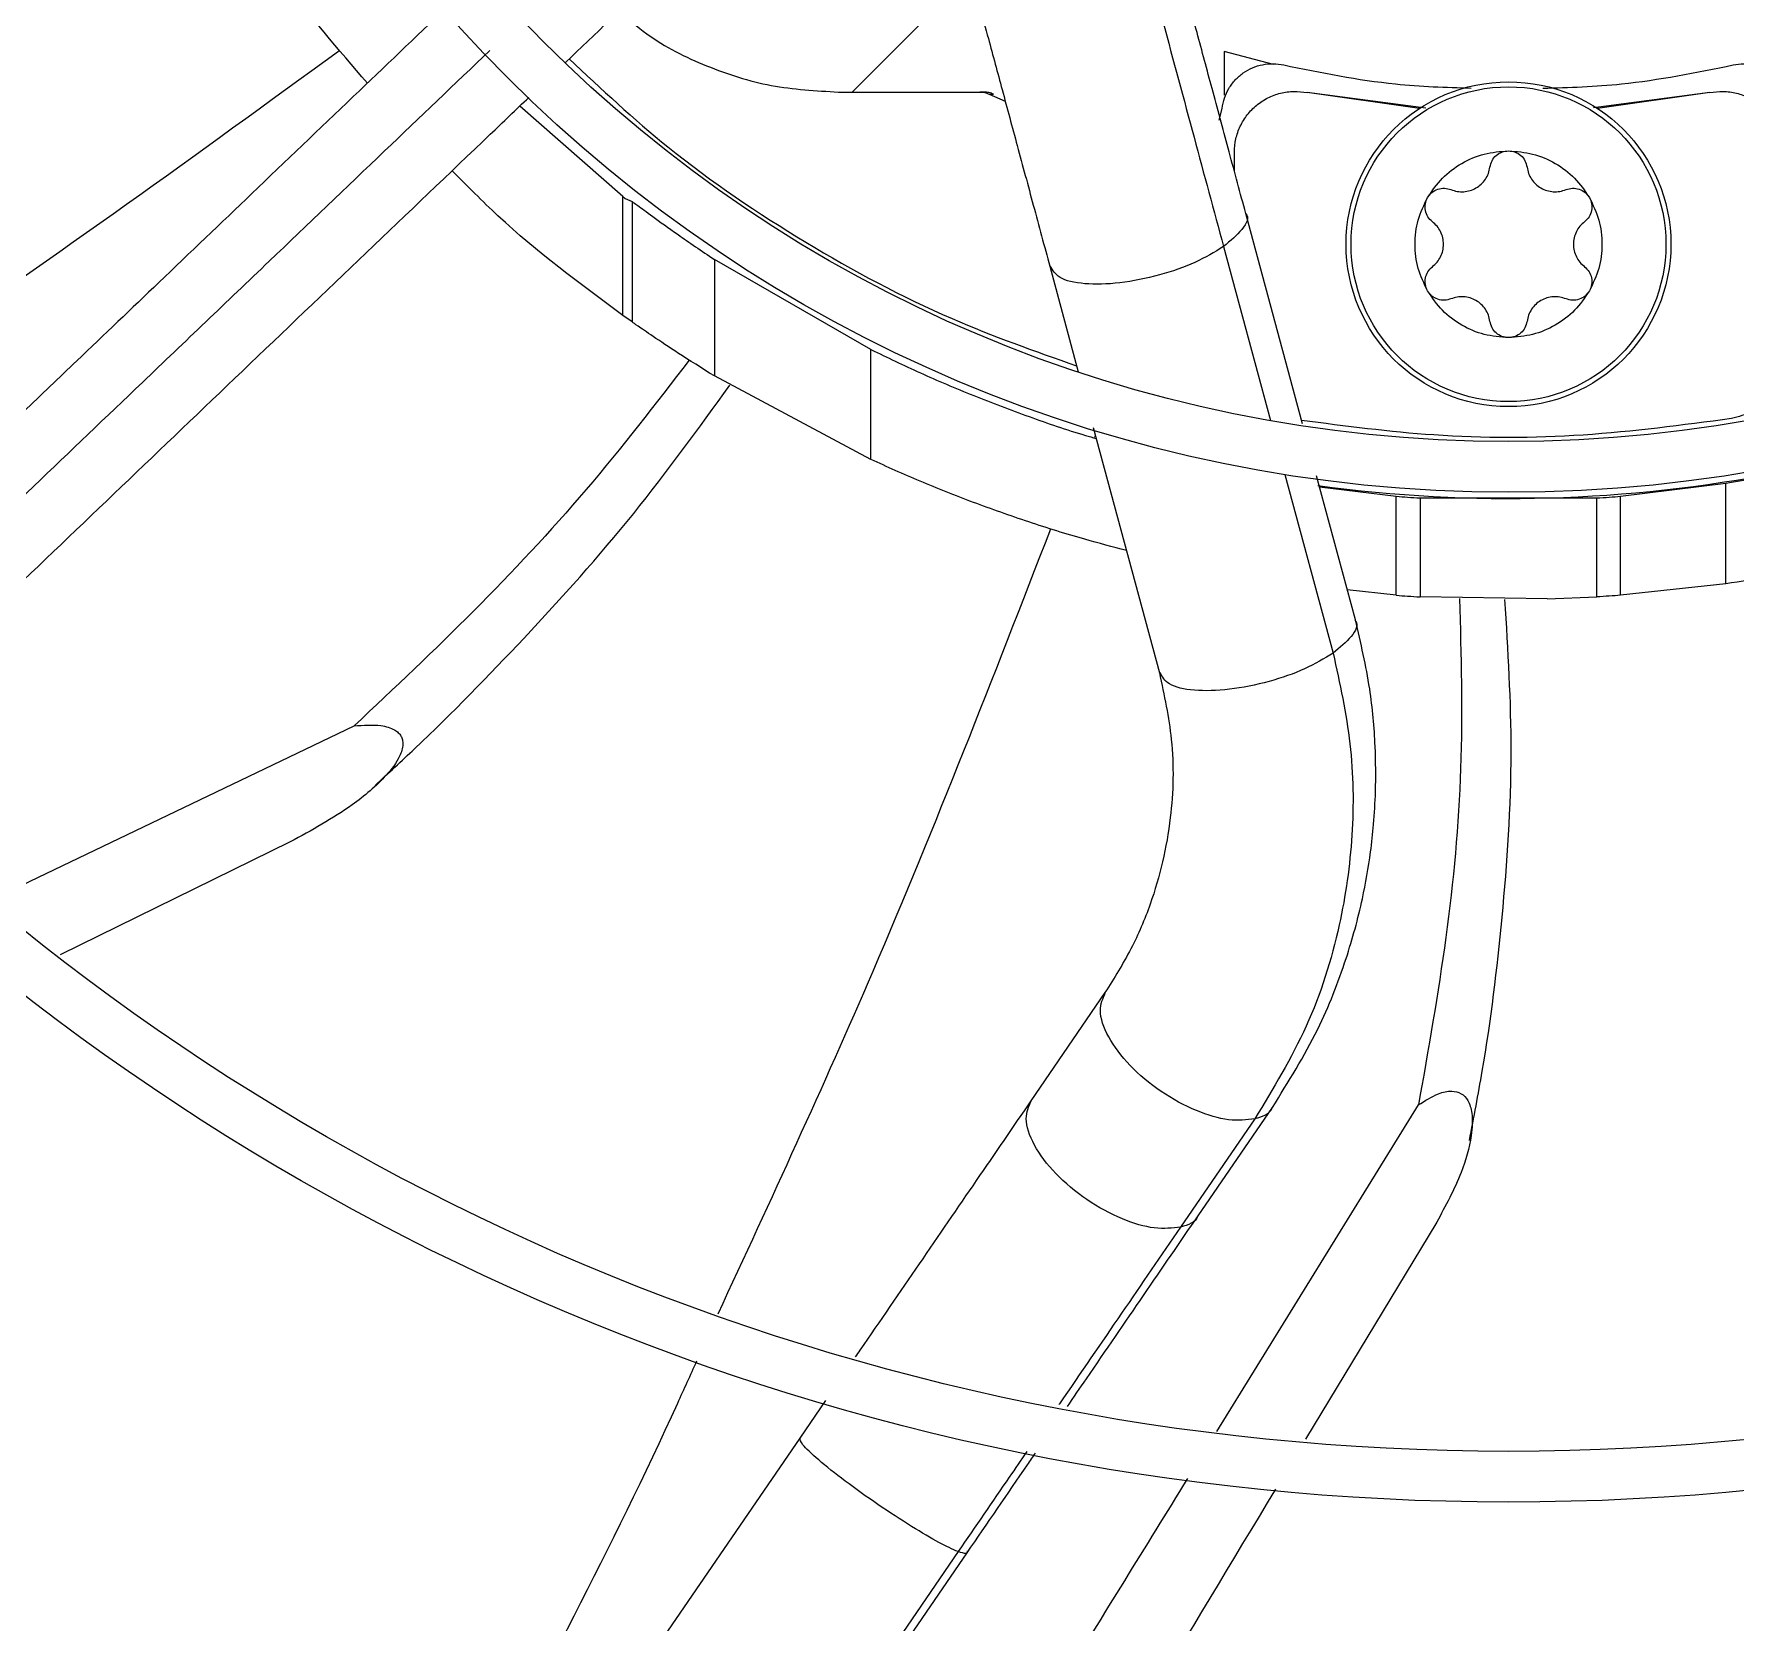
# Model space of a CAD drawing. Header units: inches. Extents: x 1229 to 1453, y -1023 to -720.
# Drawn here: x 1281.314 to 1284.615, y -870.199 to -867.117 of the extents above; entities that cross this region are included whole.
import ezdxf

# ---------------------------------------------------------------- set-up
doc = ezdxf.new("R2010")
doc.units = ezdxf.units.IN
doc.header["$MEASUREMENT"] = 0

msp = doc.modelspace()

# ---------------------------------------------------------------- linework, layer by layer
at = {"color": 18, "linetype": 'Continuous', "lineweight": 25, "true_color": 0x000000}
for p, q in [((1283.05, -867.0806), (1282.9013, -867.2293)), ((1283.7179, -867.1758), (1283.6227, -867.1506)), ((1283.6227, -867.1506), (1283.6227, -867.2357)), ((1282.8746, -867.2293), (1283.1486, -867.2293)), ((1283.1571, -867.2293), (1283.1486, -867.2293)), ((1283.1668, -867.2337), (1283.1749, -867.2336)), ((1283.1668, -867.2337), (1283.1978, -867.2468)), ((1284.0011, -867.2612), (1283.7834, -867.2303)), ((1284.0135, -867.2605), (1283.7834, -867.2303)), ((1284.5643, -867.2303), (1284.3386, -867.26)), ((1284.5643, -867.2303), (1284.3466, -867.2612)), ((1282.4565, -867.4322), (1282.2564, -867.2565)), ((1283.613, -867.2837), (1283.6184, -867.261)), ((1283.6424, -867.3832), (1283.6424, -867.3462)), ((1282.4565, -867.6627), (1282.4565, -867.4322)), ((1282.4565, -867.4322), (1282.4609, -867.4357)), ((1282.4609, -867.4357), (1282.4743, -867.442)), ((1282.4743, -867.442), (1282.4743, -867.6754)), ((1283.7744, -867.8728), (1283.6644, -867.4648)), ((1283.6212, -867.5292), (1283.7122, -867.8668)), ((1282.9375, -867.729), (1282.6337, -867.5541)), ((1282.6337, -867.5541), (1282.6337, -867.7801)), ((1283.2843, -867.5674), (1283.3395, -867.772)), ((1282.4743, -867.6754), (1282.4565, -867.6627)), ((1282.9375, -867.9423), (1282.9375, -867.729)), ((1282.9375, -867.9423), (1282.6337, -867.7801)), ((1283.3686, -867.8799), (1283.4969, -868.3559)), ((1283.372, -867.8989), (1283.3713, -867.8983)), ((1283.7404, -867.9713), (1283.8338, -868.3177)), ((1283.877, -868.2533), (1283.8017, -867.9739)), ((1283.9563, -868.014), (1283.8075, -867.9957)), ((1284.5952, -867.9889), (1284.3914, -868.014)), ((1284.5952, -868.1833), (1284.5952, -867.9889)), ((1283.9563, -868.2055), (1283.9563, -868.014)), ((1284.3451, -868.0174), (1284.0026, -868.0174)), ((1284.0026, -868.0174), (1284.0026, -868.2086)), ((1284.3451, -868.2086), (1284.3451, -868.0174)), ((1284.3914, -868.2055), (1284.3914, -868.014)), ((1283.9563, -868.2055), (1283.8613, -868.1952)), ((1284.5952, -868.1833), (1284.3914, -868.2055)), ((1284.2488, -868.2126), (1284.0026, -868.2086)), ((1284.2488, -868.2126), (1284.3451, -868.2086)), ((1281.2271, -868.7978), (1281.9353, -868.4587)), ((1281.8111, -868.684), (1281.3647, -868.903)), ((1283.3913, -868.9762), (1283.2475, -869.1861)), ((1283.6083, -869.8275), (1283.9993, -869.1942)), ((1283.6819, -869.2211), (1283.538, -869.431)), ((1283.572, -869.409), (1283.7159, -869.1991)), ((1284.0346, -869.4217), (1283.7805, -869.8424)), ((1282.8493, -869.7673), (1282.7992, -869.8403)), ((1282.7992, -869.8403), (1282.2587, -870.6291)), ((1283.1066, -870.0606), (1282.6354, -870.7483)), ((1282.6513, -870.7526), (1283.1239, -870.0629))]:
    msp.add_line(p, q, dxfattribs=at)
for centre, radius in [((1284.1739, -865.2608), 11.7126), ((1284.1739, -865.2608), 8.5704), ((1284.1739, -865.2608), 8.472), ((1284.1739, -865.2608), 6.6478), ((1284.1739, -865.2608), 6.5493), ((1284.1739, -865.2608), 4.7037), ((1284.1739, -865.2608), 4.6053), ((1284.1739, -865.2608), 2.745), ((1284.1739, -865.2608), 2.6465), ((1284.1739, -867.5246), 0.315), ((1284.1739, -867.5246), 0.3053)]:
    msp.add_circle(centre, radius, dxfattribs=at)
msp.add_arc((1284.1739, -865.2608), 2.7569, 262.2932, 280.98, dxfattribs=at)
for points, knots in [([(1281.9608, -867.2122), (1281.9047, -867.1466), (1281.7813, -867.0025), (1281.6218, -866.7557), (1281.4786, -866.4803), (1281.3657, -866.1909), (1281.2836, -865.8914), (1281.2335, -865.5849), (1281.2157, -865.2748), (1281.2305, -864.9646), (1281.2778, -864.6577), (1281.357, -864.3573), (1281.4673, -864.0671), (1281.6071, -863.7896), (1281.7767, -863.5298), (1281.9261, -863.3362), (1282.0263, -863.2379), (1282.0527, -863.2121)], [0, 0, 0, 0, 0.05882, 0.129282, 0.199743, 0.270205, 0.340667, 0.411128, 0.48159, 0.552051, 0.622513, 0.692975, 0.763436, 0.833898, 0.904359, 0.974821, 1, 1, 1, 1]), ([(1295.8834, -865.2608), (1295.8786, -865.5163), (1295.8689, -866.0272), (1295.7909, -866.7903), (1295.6667, -867.5468), (1295.4924, -868.2936), (1295.2699, -869.0274), (1294.9998, -869.745), (1294.6833, -870.4435), (1294.3218, -871.1197), (1293.9169, -871.7709), (1293.4703, -872.3942), (1292.9838, -872.9869), (1292.4597, -873.5466), (1291.9, -874.0708), (1291.3073, -874.5572), (1290.684, -875.0039), (1290.0328, -875.4088), (1289.3565, -875.7703), (1288.6581, -876.0867), (1287.9404, -876.3568), (1287.2067, -876.5794), (1286.4599, -876.7535), (1285.7033, -876.8784), (1284.9402, -876.9536), (1284.1739, -876.9787), (1283.4075, -876.9536), (1282.6444, -876.8784), (1281.8878, -876.7535), (1281.141, -876.5794), (1280.4073, -876.3568), (1279.6896, -876.0867), (1278.9912, -875.7702), (1278.3149, -875.4088), (1277.6637, -875.0039), (1277.0405, -874.5572), (1276.4477, -874.0708), (1275.8881, -873.5466), (1275.3639, -872.9869), (1274.8774, -872.3942), (1274.4308, -871.7709), (1274.0259, -871.1197), (1273.6644, -870.4435), (1273.3479, -869.745), (1273.0778, -869.0274), (1272.8553, -868.2936), (1272.681, -867.5468), (1272.5568, -866.7903), (1272.4788, -866.0272), (1272.4692, -865.5163), (1272.4643, -865.2608)], [0, 0, 0, 0, 0.020833, 0.041667, 0.0625, 0.083333, 0.104167, 0.125, 0.145833, 0.166667, 0.1875, 0.208333, 0.229167, 0.25, 0.270833, 0.291667, 0.3125, 0.333333, 0.354167, 0.375, 0.395833, 0.416667, 0.4375, 0.458333, 0.479167, 0.5, 0.520833, 0.541667, 0.5625, 0.583333, 0.604167, 0.625, 0.645833, 0.666667, 0.6875, 0.708333, 0.729167, 0.75, 0.770833, 0.791667, 0.8125, 0.833333, 0.854167, 0.875, 0.895833, 0.916667, 0.9375, 0.958333, 0.979167, 1, 1, 1, 1]), ([(1282.345, -867.1719), (1282.4607, -867.0613), (1282.6863, -866.8457), (1283.0211, -866.5258), (1283.2681, -866.2897), (1283.4325, -866.1326), (1283.5147, -866.0541), (1283.6025, -865.9702), (1283.6629, -865.9124), (1283.6967, -865.8802)], [0, 0, 0, 0, 0.2572, 0.501376, 0.742891, 0.8052, 0.866002, 0.925153, 1, 1, 1, 1]), ([(1283.6644, -867.4649), (1283.6537, -867.4254), (1283.633, -867.3485), (1283.6017, -867.2325), (1283.5724, -867.1238), (1283.5432, -867.0155), (1283.5154, -866.9122), (1283.4899, -866.8178), (1283.4676, -866.7352), (1283.4447, -866.6502), (1283.4183, -866.5522), (1283.3919, -866.4544), (1283.3678, -866.3654), (1283.3484, -866.2943), (1283.3352, -866.2458), (1283.3325, -866.2369), (1283.3317, -866.2343)], [0, 0, 0, 0, 0.086555, 0.168328, 0.244021, 0.312727, 0.392558, 0.458548, 0.511091, 0.569457, 0.6439, 0.731959, 0.805123, 0.883046, 0.965405, 1, 1, 1, 1]), ([(1283.2829, -866.2755), (1283.285, -866.2834), (1283.2928, -866.3127), (1283.3093, -866.3744), (1283.3399, -866.4882), (1283.3844, -866.6524), (1283.4428, -866.8671), (1283.5034, -867.0919), (1283.564, -867.3171), (1283.6023, -867.4591), (1283.6212, -867.5292)], [0, 0, 0, 0, 0.027557, 0.102361, 0.178933, 0.337215, 0.501507, 0.66908, 0.836408, 1, 1, 1, 1]), ([(1283.0071, -866.5392), (1283.0087, -866.5452), (1283.0188, -866.5826), (1283.0392, -866.6582), (1283.065, -866.7543), (1283.0879, -866.839), (1283.1102, -866.9217), (1283.1357, -867.0164), (1283.1636, -867.1199), (1283.1928, -867.2281), (1283.222, -867.3364), (1283.2531, -867.4518), (1283.2737, -867.5282), (1283.2843, -867.5674)], [0, 0, 0, 0, 0.022461, 0.139942, 0.23925, 0.316788, 0.387556, 0.476244, 0.58317, 0.674969, 0.775927, 0.884842, 1, 1, 1, 1]), ([(1282.1139, -867.0659), (1282.0538, -867.1234), (1281.9281, -867.2435), (1281.7423, -867.4211), (1281.5636, -867.5919), (1281.4159, -867.733), (1281.2897, -867.8536), (1281.1727, -867.9654), (1281.0409, -868.0914), (1280.9044, -868.2218), (1280.8117, -868.3104), (1280.7683, -868.3518)], [0, 0, 0, 0, 0.133746, 0.279588, 0.413663, 0.531738, 0.608753, 0.695126, 0.792781, 0.902958, 1, 1, 1, 1]), ([(1282.4491, -867.0724), (1282.4666, -867.0877), (1282.5171, -867.1317), (1282.6174, -867.1814), (1282.7431, -867.222), (1282.8308, -867.2269), (1282.8746, -867.2293)], [0, 0, 0, 0, 0.150102, 0.433397, 0.716699, 1, 1, 1, 1]), ([(1280.535, -868.0816), (1280.7167, -867.9677), (1281.1848, -867.6744), (1281.6314, -867.349), (1281.9045, -867.15)], [0, 0, 0, 0, 0.388294, 1, 1, 1, 1]), ([(1282.1981, -867.1489), (1282.1301, -867.2138), (1281.9876, -867.3501), (1281.763, -867.5646), (1281.5362, -867.7814), (1281.308, -867.9995), (1281.0796, -868.2177), (1280.9217, -868.3686), (1280.8396, -868.447)], [0, 0, 0, 0, 0.1497372, 0.3141488, 0.4951245, 0.6503524, 0.8182344, 1, 1, 1, 1]), ([(1282.3521, -867.1651), (1282.4147, -867.2236), (1282.5565, -867.3562), (1282.8071, -867.5241), (1283.073, -867.6676), (1283.255, -867.7317), (1283.3363, -867.7604)], [0, 0, 0, 0, 0.22136, 0.501461, 0.77735, 1, 1, 1, 1]), ([(1283.6184, -867.261), (1283.6196, -867.2542), (1283.6221, -867.2407), (1283.6311, -867.222), (1283.6434, -867.2054), (1283.659, -867.1918), (1283.6771, -867.1816), (1283.6969, -867.1757), (1283.7176, -867.1735), (1283.7311, -867.1758), (1283.7379, -867.1769)], [0, 0, 0, 0, 0.124972, 0.25001, 0.374947, 0.500009, 0.624949, 0.75001, 0.874956, 1, 1, 1, 1]), ([(1283.7379, -867.1769), (1283.8098, -867.1916), (1283.93, -867.2161), (1284.0524, -867.2202), (1284.1015, -867.2218)], [0, 0, 0, 0, 0.59872, 1, 1, 1, 1]), ([(1284.2403, -867.2221), (1284.2914, -867.2205), (1284.4158, -867.2163), (1284.5379, -867.1915), (1284.6098, -867.1769)], [0, 0, 0, 0, 0.410746, 1, 1, 1, 1]), ([(1284.6098, -867.1769), (1284.6166, -867.1758), (1284.6302, -867.1735), (1284.6508, -867.1757), (1284.6706, -867.1816), (1284.6887, -867.1918), (1284.7043, -867.2053), (1284.7166, -867.222), (1284.7257, -867.2407), (1284.7281, -867.2542), (1284.7293, -867.261)], [0, 0, 0, 0, 0.124957, 0.249986, 0.374922, 0.499987, 0.624919, 0.749987, 0.874963, 1, 1, 1, 1]), ([(1280.9294, -868.5246), (1280.9787, -868.4775), (1281.0854, -868.3756), (1281.3482, -868.1244), (1281.7219, -867.7673), (1282.0636, -867.4408), (1282.249, -867.2636), (1282.274, -867.2397)], [0, 0, 0, 0, 0.11035, 0.238589, 0.587584, 0.944376, 1, 1, 1, 1]), ([(1283.1486, -867.2293), (1283.1518, -867.2295), (1283.1581, -867.2298), (1283.1639, -867.2324), (1283.1668, -867.2337)], [0, 0, 0, 0, 0.500313, 1, 1, 1, 1]), ([(1283.1749, -867.2336), (1283.172, -867.2324), (1283.1663, -867.2299), (1283.1602, -867.2295), (1283.1571, -867.2293)], [0, 0, 0, 0, 0.5000742, 1, 1, 1, 1]), ([(1283.6424, -867.3462), (1283.6429, -867.3375), (1283.644, -867.3201), (1283.6529, -867.2953), (1283.6666, -867.273), (1283.6849, -867.2542), (1283.7069, -867.2398), (1283.7315, -867.2308), (1283.7575, -867.2269), (1283.7748, -867.2292), (1283.7834, -867.2303)], [0, 0, 0, 0, 0.125001, 0.250007, 0.375006, 0.500011, 0.625006, 0.750002, 0.875009, 1, 1, 1, 1]), ([(1284.5643, -867.2303), (1284.5729, -867.2292), (1284.5902, -867.2269), (1284.6162, -867.2308), (1284.6408, -867.2398), (1284.6628, -867.2542), (1284.6811, -867.273), (1284.6948, -867.2953), (1284.7037, -867.3201), (1284.7048, -867.3375), (1284.7054, -867.3462)], [0, 0, 0, 0, 0.1250108, 0.2500147, 0.3750084, 0.5000003, 0.6250025, 0.7499986, 0.8750015, 1, 1, 1, 1]), ([(1284.017, -867.434), (1284.026, -867.4209), (1284.0438, -867.3947), (1284.0824, -867.3662), (1284.1264, -867.3471), (1284.158, -867.3447), (1284.1739, -867.3435)], [0, 0, 0, 0, 0.25, 0.500009, 0.750001, 1, 1, 1, 1]), ([(1284.1379, -867.375), (1284.1389, -867.3707), (1284.141, -867.3622), (1284.1495, -867.3519), (1284.1608, -867.3448), (1284.1695, -867.3439), (1284.1739, -867.3435)], [0, 0, 0, 0, 0.25002, 0.500039, 0.749992, 1, 1, 1, 1]), ([(1284.1739, -867.3435), (1284.1782, -867.3439), (1284.1869, -867.3448), (1284.1982, -867.3519), (1284.2067, -867.3622), (1284.2088, -867.3707), (1284.2098, -867.375)], [0, 0, 0, 0, 0.249996, 0.5000136, 0.7500207, 1, 1, 1, 1]), ([(1284.1739, -867.3435), (1284.1897, -867.3447), (1284.2213, -867.3471), (1284.2653, -867.3662), (1284.3039, -867.3947), (1284.3218, -867.4209), (1284.3307, -867.434)], [0, 0, 0, 0, 0.250018, 0.500003, 0.750006, 1, 1, 1, 1]), ([(1282.4565, -867.6627), (1282.3731, -867.6012), (1282.2562, -867.5149), (1282.1545, -867.4115), (1282.1252, -867.3819)], [0, 0, 0, 0, 0.713012, 1, 1, 1, 1]), ([(1284.0623, -867.4186), (1284.0663, -867.42), (1284.0742, -867.4227), (1284.087, -867.4232), (1284.0994, -867.4209), (1284.1111, -867.4159), (1284.1213, -867.4083), (1284.1295, -867.3986), (1284.1354, -867.3874), (1284.1371, -867.3791), (1284.1379, -867.375)], [0, 0, 0, 0, 0.12501, 0.250004, 0.375012, 0.500011, 0.625011, 0.750021, 0.875002, 1, 1, 1, 1]), ([(1284.2098, -867.375), (1284.2106, -867.3791), (1284.2123, -867.3874), (1284.2182, -867.3986), (1284.2264, -867.4083), (1284.2366, -867.4159), (1284.2483, -867.4209), (1284.2607, -867.4232), (1284.2735, -867.4227), (1284.2815, -867.42), (1284.2854, -867.4186)], [0, 0, 0, 0, 0.125008, 0.249987, 0.374996, 0.499995, 0.624992, 0.749999, 0.874992, 1, 1, 1, 1]), ([(1282.4743, -867.442), (1282.4769, -867.4437), (1282.4823, -867.4473), (1282.5134, -867.4702), (1282.5625, -867.5058), (1282.6091, -867.5375), (1282.6337, -867.5541)], [0, 0, 0, 0, 0.217088, 0.450003, 0.710031, 1, 1, 1, 1]), ([(1284.017, -867.6151), (1284.0101, -867.6008), (1283.9964, -867.5722), (1283.9909, -867.5246), (1283.9964, -867.4769), (1284.0101, -867.4483), (1284.017, -867.434)], [0, 0, 0, 0, 0.25, 0.5, 0.75, 1, 1, 1, 1]), ([(1284.0263, -867.4809), (1284.0231, -867.4779), (1284.0168, -867.4719), (1284.0122, -867.4594), (1284.0117, -867.446), (1284.0152, -867.438), (1284.017, -867.434)], [0, 0, 0, 0, 0.24999, 0.499996, 0.749992, 1, 1, 1, 1]), ([(1284.017, -867.434), (1284.0196, -867.4305), (1284.0247, -867.4234), (1284.0365, -867.4172), (1284.0497, -867.4149), (1284.0581, -867.4174), (1284.0623, -867.4186)], [0, 0, 0, 0, 0.24999, 0.499994, 0.749963, 1, 1, 1, 1]), ([(1284.2854, -867.4186), (1284.2896, -867.4174), (1284.298, -867.4149), (1284.3112, -867.4172), (1284.323, -867.4234), (1284.3281, -867.4305), (1284.3307, -867.434)], [0, 0, 0, 0, 0.249948, 0.500007, 0.750011, 1, 1, 1, 1]), ([(1284.3307, -867.434), (1284.3325, -867.438), (1284.336, -867.446), (1284.3356, -867.4594), (1284.3309, -867.4719), (1284.3246, -867.4779), (1284.3214, -867.4809)], [0, 0, 0, 0, 0.250008, 0.500004, 0.75001, 1, 1, 1, 1]), ([(1284.3307, -867.434), (1284.3376, -867.4483), (1284.3513, -867.4769), (1284.3568, -867.5246), (1284.3513, -867.5722), (1284.3376, -867.6008), (1284.3307, -867.6151)], [0, 0, 0, 0, 0.25, 0.5, 0.75, 1, 1, 1, 1]), ([(1283.6642, -867.465), (1283.6643, -867.4651), (1283.6716, -867.4727), (1283.6606, -867.4959), (1283.6343, -867.5181), (1283.6212, -867.5292)], [0, 0, 0, 0, 0.006741, 0.503357, 1, 1, 1, 1]), ([(1284.0263, -867.5682), (1284.0295, -867.5655), (1284.0358, -867.5599), (1284.0426, -867.5491), (1284.0469, -867.5372), (1284.0483, -867.5246), (1284.0469, -867.512), (1284.0426, -867.5), (1284.0358, -867.4892), (1284.0295, -867.4837), (1284.0263, -867.4809)], [0, 0, 0, 0, 0.125012, 0.250004, 0.375001, 0.500001, 0.624999, 0.749996, 0.874989, 1, 1, 1, 1]), ([(1284.3214, -867.4809), (1284.3182, -867.4837), (1284.3119, -867.4892), (1284.3051, -867.5), (1284.3008, -867.512), (1284.2994, -867.5246), (1284.3008, -867.5372), (1284.3051, -867.5491), (1284.3119, -867.5599), (1284.3182, -867.5655), (1284.3214, -867.5682)], [0, 0, 0, 0, 0.1250108, 0.2500039, 0.375001, 0.4999994, 0.6249992, 0.7499963, 0.8749882, 1, 1, 1, 1]), ([(1283.6212, -867.5292), (1283.6038, -867.5398), (1283.5689, -867.5609), (1283.4959, -867.5862), (1283.4188, -867.6018), (1283.3493, -867.6034), (1283.2991, -867.5919), (1283.2899, -867.5751), (1283.2855, -867.567)], [0, 0, 0, 0, 0.161095, 0.322181, 0.495347, 0.668516, 0.841687, 1, 1, 1, 1]), ([(1284.017, -867.6151), (1284.0152, -867.6111), (1284.0117, -867.6031), (1284.0122, -867.5898), (1284.0168, -867.5773), (1284.0231, -867.5713), (1284.0263, -867.5682)], [0, 0, 0, 0, 0.250008, 0.500004, 0.75001, 1, 1, 1, 1]), ([(1284.3214, -867.5682), (1284.3246, -867.5713), (1284.3309, -867.5773), (1284.3356, -867.5898), (1284.336, -867.6031), (1284.3325, -867.6111), (1284.3307, -867.6151)], [0, 0, 0, 0, 0.24999, 0.499996, 0.749992, 1, 1, 1, 1]), ([(1284.1739, -867.7057), (1284.158, -867.7045), (1284.1264, -867.7021), (1284.0824, -867.683), (1284.0438, -867.6544), (1284.026, -867.6282), (1284.017, -867.6151)], [0, 0, 0, 0, 0.249999, 0.499991, 0.75, 1, 1, 1, 1]), ([(1284.0623, -867.6305), (1284.0581, -867.6318), (1284.0497, -867.6342), (1284.0365, -867.632), (1284.0247, -867.6258), (1284.0196, -867.6187), (1284.017, -867.6151)], [0, 0, 0, 0, 0.250037, 0.500007, 0.75001, 1, 1, 1, 1]), ([(1284.1379, -867.6742), (1284.1371, -867.6701), (1284.1354, -867.6618), (1284.1295, -867.6505), (1284.1213, -867.6409), (1284.1111, -867.6333), (1284.0994, -867.6282), (1284.087, -867.626), (1284.0742, -867.6265), (1284.0663, -867.6292), (1284.0623, -867.6305)], [0, 0, 0, 0, 0.124998, 0.24998, 0.37499, 0.49999, 0.624988, 0.749996, 0.87499, 1, 1, 1, 1]), ([(1284.3307, -867.6151), (1284.3218, -867.6282), (1284.3039, -867.6544), (1284.2653, -867.683), (1284.2213, -867.7021), (1284.1897, -867.7045), (1284.1739, -867.7057)], [0, 0, 0, 0, 0.249994, 0.499997, 0.749982, 1, 1, 1, 1]), ([(1284.2854, -867.6305), (1284.2815, -867.6292), (1284.2735, -867.6265), (1284.2607, -867.626), (1284.2483, -867.6282), (1284.2366, -867.6333), (1284.2264, -867.6409), (1284.2182, -867.6505), (1284.2123, -867.6618), (1284.2106, -867.6701), (1284.2098, -867.6742)], [0, 0, 0, 0, 0.125008, 0.250001, 0.375007, 0.500004, 0.625003, 0.750012, 0.874992, 1, 1, 1, 1]), ([(1284.3307, -867.6151), (1284.3281, -867.6187), (1284.323, -867.6258), (1284.3112, -867.632), (1284.298, -867.6342), (1284.2896, -867.6318), (1284.2854, -867.6305)], [0, 0, 0, 0, 0.249989, 0.499992, 0.750051, 1, 1, 1, 1]), ([(1282.6337, -867.7801), (1282.6095, -867.7649), (1282.563, -867.7359), (1282.5139, -867.7029), (1282.4824, -867.6811), (1282.4769, -867.6773), (1282.4743, -867.6754)], [0, 0, 0, 0, 0.283639, 0.542516, 0.778331, 1, 1, 1, 1]), ([(1284.1739, -867.7057), (1284.1695, -867.7052), (1284.1608, -867.7043), (1284.1495, -867.6972), (1284.141, -867.6869), (1284.1389, -867.6784), (1284.1379, -867.6742)], [0, 0, 0, 0, 0.249989, 0.5, 0.75, 1, 1, 1, 1]), ([(1284.2098, -867.6742), (1284.2088, -867.6784), (1284.2067, -867.6869), (1284.1982, -867.6972), (1284.1869, -867.7043), (1284.1782, -867.7052), (1284.1739, -867.7057)], [0, 0, 0, 0, 0.25, 0.50003, 0.75007, 1, 1, 1, 1]), ([(1282.9375, -867.729), (1282.9688, -867.744), (1283.0311, -867.774), (1283.1351, -867.8183), (1283.2429, -867.859), (1283.3236, -867.8869), (1283.3673, -867.8994), (1283.3744, -867.9014)], [0, 0, 0, 0, 0.2441304, 0.4866447, 0.724231, 0.9556138, 1, 1, 1, 1]), ([(1282.5851, -867.7497), (1282.5196, -867.8344), (1282.3888, -868.0037), (1282.1691, -868.2384), (1282.0132, -868.3853), (1281.9353, -868.4587)], [0, 0, 0, 0, 0.333469, 0.666768, 1, 1, 1, 1]), ([(1284.7054, -867.7463), (1284.7039, -867.7602), (1284.7011, -867.7879), (1284.679, -867.8241), (1284.6469, -867.8518), (1284.62, -867.8592), (1284.6066, -867.8629)], [0, 0, 0, 0, 0.250004, 0.500009, 0.750019, 1, 1, 1, 1]), ([(1281.9757, -868.5743), (1282.0014, -868.5507), (1282.1012, -868.459), (1282.2708, -868.2849), (1282.4793, -868.053), (1282.603, -867.8821), (1282.6638, -867.7982)], [0, 0, 0, 0, 0.100824, 0.391078, 0.701056, 1, 1, 1, 1]), ([(1284.6066, -867.8629), (1284.5108, -867.8755), (1284.3193, -867.9009), (1284.039, -867.9013), (1283.8579, -867.8775), (1283.7726, -867.8663)], [0, 0, 0, 0, 0.34597, 0.691938, 1, 1, 1, 1]), ([(1285.0006, -867.8934), (1284.9642, -867.9043), (1284.8922, -867.926), (1284.787, -867.9521), (1284.6863, -867.9735), (1284.6258, -867.9837), (1284.5952, -867.9889)], [0, 0, 0, 0, 0.256872, 0.506924, 0.750537, 1, 1, 1, 1]), ([(1283.4329, -868.1187), (1283.4061, -868.1116), (1283.3426, -868.095), (1283.2422, -868.0634), (1283.1346, -868.0254), (1283.0308, -867.9842), (1282.9687, -867.9563), (1282.9375, -867.9423)], [0, 0, 0, 0, 0.151194, 0.35738, 0.56852, 0.783603, 1, 1, 1, 1]), ([(1285.4102, -867.9423), (1285.379, -867.9563), (1285.3169, -867.9842), (1285.2131, -868.0254), (1285.1055, -868.0635), (1284.9963, -868.0975), (1284.8883, -868.1265), (1284.784, -868.1504), (1284.6846, -868.1697), (1284.625, -868.1788), (1284.5952, -868.1833)], [0, 0, 0, 0, 0.132116, 0.263421, 0.392324, 0.518202, 0.641212, 0.761977, 0.881315, 1, 1, 1, 1]), ([(1284.0026, -868.0174), (1283.9943, -868.0169), (1283.9777, -868.0158), (1283.9634, -868.0146), (1283.9563, -868.014)], [0, 0, 0, 0, 0.499872, 1, 1, 1, 1]), ([(1284.3914, -868.014), (1284.3843, -868.0146), (1284.37, -868.0158), (1284.3534, -868.0169), (1284.3451, -868.0174)], [0, 0, 0, 0, 0.500128, 1, 1, 1, 1]), ([(1282.641, -869.5991), (1282.7433, -869.3785), (1282.9751, -868.8783), (1283.1746, -868.3643), (1283.2861, -868.0769)], [0, 0, 0, 0, 0.441064, 1, 1, 1, 1]), ([(1283.9563, -868.2055), (1283.9634, -868.206), (1283.9777, -868.2071), (1283.9943, -868.2081), (1284.0026, -868.2086)], [0, 0, 0, 0, 0.4999679, 1, 1, 1, 1]), ([(1284.3914, -868.2055), (1284.3843, -868.206), (1284.37, -868.2071), (1284.3534, -868.2081), (1284.3451, -868.2086)], [0, 0, 0, 0, 0.4999679, 1, 1, 1, 1]), ([(1284.0789, -868.212), (1284.0818, -868.3218), (1284.0876, -868.5414), (1284.0568, -868.8698), (1284.0184, -869.0861), (1283.9993, -869.1942)], [0, 0, 0, 0, 0.3334, 0.666719, 1, 1, 1, 1]), ([(1284.098, -869.2632), (1284.1067, -869.2184), (1284.1344, -869.0752), (1284.1648, -868.8238), (1284.1857, -868.518), (1284.173, -868.3122), (1284.167, -868.2136)], [0, 0, 0, 0, 0.129564, 0.414812, 0.719563, 1, 1, 1, 1]), ([(1283.7159, -869.1991), (1283.7469, -869.1493), (1283.804, -869.0577), (1283.8583, -868.9196), (1283.8901, -868.8038), (1283.9054, -868.7162), (1283.913, -868.6468), (1283.917, -868.5786), (1283.9162, -868.491), (1283.9064, -868.3794), (1283.8874, -868.2979), (1283.877, -868.2533)], [0, 0, 0, 0, 0.180535, 0.332066, 0.454425, 0.547786, 0.602369, 0.666339, 0.754308, 0.865766, 1, 1, 1, 1]), ([(1283.8758, -868.2537), (1283.8764, -868.2544), (1283.8837, -868.2624), (1283.8722, -868.2856), (1283.8466, -868.307), (1283.8338, -868.3177)], [0, 0, 0, 0, 0.044085, 0.522023, 1, 1, 1, 1]), ([(1283.8338, -868.3177), (1283.8164, -868.3283), (1283.7815, -868.3493), (1283.7085, -868.3747), (1283.6314, -868.3902), (1283.5619, -868.3919), (1283.5117, -868.3804), (1283.5025, -868.3635), (1283.4981, -868.3555)], [0, 0, 0, 0, 0.1610947, 0.322181, 0.4953562, 0.6685162, 0.8416873, 1, 1, 1, 1]), ([(1283.8338, -868.3177), (1283.8467, -868.3763), (1283.8725, -868.4941), (1283.8745, -868.6721), (1283.8484, -868.8569), (1283.7888, -869.045), (1283.7175, -869.1623), (1283.6819, -869.2211)], [0, 0, 0, 0, 0.182986, 0.368132, 0.555137, 0.777162, 1, 1, 1, 1]), ([(1283.4969, -868.3559), (1283.5061, -868.3991), (1283.5264, -868.4936), (1283.5223, -868.6465), (1283.4906, -868.7819), (1283.4432, -868.8939), (1283.4089, -868.9482), (1283.3913, -868.9762)], [0, 0, 0, 0, 0.193869, 0.424965, 0.694206, 0.842848, 1, 1, 1, 1]), ([(1281.9353, -868.4587), (1281.953, -868.4574), (1281.9809, -868.4553), (1282.0092, -868.4632), (1282.0209, -868.4717), (1282.0262, -868.4783), (1282.0292, -868.486), (1282.0305, -868.499), (1282.0227, -868.5235), (1281.9905, -868.5652), (1281.92, -868.6246), (1281.8524, -868.6615), (1281.8111, -868.684)], [0, 0, 0, 0, 0.124869, 0.19704, 0.22353, 0.248777, 0.273442, 0.298972, 0.365446, 0.477449, 0.681445, 1, 1, 1, 1]), ([(1283.6819, -869.2211), (1283.6657, -869.223), (1283.6335, -869.2268), (1283.5675, -869.2073), (1283.4987, -869.1702), (1283.4368, -869.1182), (1283.3946, -869.0617), (1283.3771, -869.0102), (1283.3872, -868.9875), (1283.3919, -868.9769)], [0, 0, 0, 0, 0.1381732, 0.2763329, 0.4248583, 0.5733825, 0.7219059, 0.8704315, 1, 1, 1, 1]), ([(1283.2475, -869.1861), (1283.2125, -869.2371), (1283.1426, -869.3392), (1283.0311, -869.502), (1282.9522, -869.6171), (1282.9101, -869.6785), (1282.9071, -869.6829)], [0, 0, 0, 0, 0.324865, 0.649776, 0.974721, 1, 1, 1, 1]), ([(1283.538, -869.431), (1283.5219, -869.4329), (1283.4897, -869.4367), (1283.4236, -869.4172), (1283.3549, -869.3801), (1283.293, -869.3281), (1283.2508, -869.2716), (1283.2332, -869.22), (1283.2434, -869.1972), (1283.2481, -869.1865)], [0, 0, 0, 0, 0.1380026, 0.2759977, 0.4243461, 0.5726933, 0.7210399, 0.8693901, 1, 1, 1, 1]), ([(1283.9993, -869.1942), (1284.012, -869.1859), (1284.0331, -869.1721), (1284.0625, -869.1657), (1284.0828, -869.1707), (1284.0971, -869.1857), (1284.105, -869.2139), (1284.1022, -869.2622), (1284.0812, -869.3356), (1284.0518, -869.3899), (1284.0346, -869.4217)], [0, 0, 0, 0, 0.122316, 0.202379, 0.264794, 0.327117, 0.406878, 0.528848, 0.724604, 1, 1, 1, 1]), ([(1283.7152, -869.1987), (1283.7151, -869.1994), (1283.7117, -869.2123), (1283.6964, -869.2168), (1283.6819, -869.2211)], [0, 0, 0, 0, 0.050829, 1, 1, 1, 1]), ([(1283.3184, -869.7791), (1283.3307, -869.7611), (1283.3813, -869.6873), (1283.467, -869.5622), (1283.537, -869.4601), (1283.572, -869.409)], [0, 0, 0, 0, 0.138794, 0.569424, 1, 1, 1, 1]), ([(1283.5714, -869.4086), (1283.5712, -869.4093), (1283.5679, -869.4222), (1283.5526, -869.4267), (1283.538, -869.431)], [0, 0, 0, 0, 0.050787, 1, 1, 1, 1]), ([(1283.538, -869.431), (1283.5002, -869.4862), (1283.4245, -869.5967), (1283.344, -869.7141), (1283.3022, -869.7751), (1283.3018, -869.7758)], [0, 0, 0, 0, 0.497105, 0.994295, 1, 1, 1, 1]), ([(1282.1493, -870.5914), (1282.2925, -870.3211), (1282.4497, -870.0241), (1282.5875, -869.7178), (1282.5998, -869.6903)], [0, 0, 0, 0, 0.910233, 1, 1, 1, 1]), ([(1283.1066, -870.0606), (1283.0952, -870.0556), (1283.0725, -870.0455), (1283.016, -870.0121), (1282.9509, -869.9697), (1282.8854, -869.9228), (1282.8331, -869.8811), (1282.801, -869.8508), (1282.8002, -869.844), (1282.7998, -869.8408)], [0, 0, 0, 0, 0.1380937, 0.2761801, 0.4246192, 0.5730656, 0.7215073, 0.8699499, 1, 1, 1, 1]), ([(1283.2396, -869.8665), (1283.2283, -869.8829), (1283.1847, -869.9467), (1283.1399, -870.0121), (1283.1066, -870.0606)], [0, 0, 0, 0, 0.257808, 1, 1, 1, 1]), ([(1283.1239, -870.0629), (1283.1633, -870.0055), (1283.208, -869.9402), (1283.2513, -869.877), (1283.2566, -869.8694)], [0, 0, 0, 0, 0.879291, 1, 1, 1, 1]), ([(1282.9829, -870.841), (1283.091, -870.6657), (1283.2804, -870.3585), (1283.4703, -870.051), (1283.5519, -869.9189)], [0, 0, 0, 0, 0.57047, 1, 1, 1, 1]), ([(1283.722, -869.9393), (1283.5522, -870.2212), (1283.2108, -870.7881), (1282.8656, -871.3515), (1282.692, -871.6347)], [0, 0, 0, 0, 0.497142, 1, 1, 1, 1]), ([(1283.1239, -870.0592), (1283.124, -870.0615), (1283.1242, -870.0662), (1283.1125, -870.0625), (1283.1066, -870.0606)], [0, 0, 0, 0, 0.4999658, 1, 1, 1, 1])]:
    msp.add_open_spline(points, degree=3, knots=knots, dxfattribs=at)

doc.saveas('drawing.dxf')
